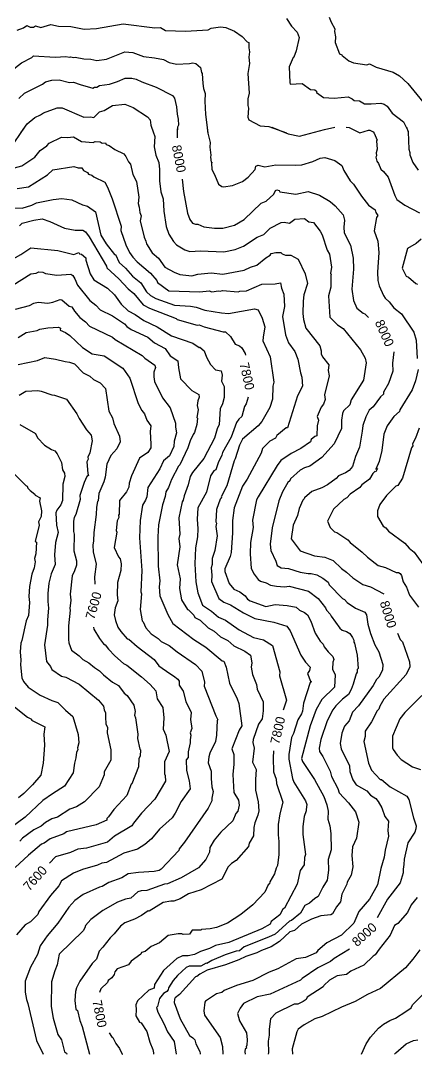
# Model space of a CAD drawing. Extents: x 9339 to 13216, y 3769 to 6935.
# Drawn here: x 11341 to 11665, y 3771 to 4616 of the extents above; entities that cross this region are included whole.
import ezdxf
from ezdxf.enums import TextEntityAlignment as Align

# ---------------------------------------------------------------- set-up
doc = ezdxf.new("R2010")
doc.units = 0
doc.header["$MEASUREMENT"] = 0
for name, color, linetype in [('DTM_SURFACE_CON', 9, 'Continuous'), ('DTM_SURFACE_ICON', 251, 'Continuous'), ('DTM_TEXT_ICON', 251, 'Continuous')]:
    doc.layers.add(name, color=color, linetype=linetype)
doc.styles.add('TMODELF', font='tmodelf')

msp = doc.modelspace()

# ---------------------------------------------------------------- linework, layer by layer
at = {"layer": 'DTM_SURFACE_CON', "linetype": 'Continuous', "flags": 128}
for points, elevation in [([(11558.68, 4617.54), (11562.66, 4611.2), (11567.3, 4606.29), (11569.03, 4601.81), (11566.51, 4590.91), (11564.64, 4585.94), (11564.05, 4585.6), (11560.73, 4577.88), (11561.29, 4565.21), (11561.74, 4563.64), (11571.53, 4564.42), (11578.23, 4559.33), (11581.88, 4559.17), (11583.2, 4558.04), (11583.24, 4556.83), (11588.98, 4552.78), (11597.61, 4552.17), (11608.99, 4553.46), (11612.41, 4551.83), (11613.91, 4550.5), (11618.23, 4550.21), (11622.31, 4547.8), (11627.73, 4547.61), (11635.66, 4548.23), (11638.59, 4547.45), (11640.88, 4545.65), (11644.94, 4540.02), (11654.35, 4532.83), (11658.06, 4525.42), (11658.14, 4523.97)], 2474.98), ([(11593.58, 4618.45), (11595.13, 4614.45), (11598.15, 4609.1), (11597.87, 4606.73), (11598.65, 4602.52), (11598.4, 4597.81), (11601.85, 4588.43), (11603.98, 4587.83), (11604.1, 4587.06), (11609.59, 4582.91), (11613.41, 4581.32), (11624.31, 4579.46), (11626.45, 4580.33), (11631.97, 4577.53), (11645.94, 4573.48), (11651, 4570.52), (11657.81, 4564.39), (11674.96, 4543.21)], 2487.17), ([(11338.29, 4607.84), (11343.6, 4609.81), (11346.31, 4611.82), (11348.94, 4610.4), (11351.83, 4610.23), (11353.33, 4611.45), (11357.81, 4610.01), (11365.99, 4612.49), (11372.35, 4611.19), (11382.26, 4610.88), (11393.28, 4608.75), (11403.41, 4609.14), (11425.12, 4612.96), (11450.87, 4609.72), (11455.47, 4610.05), (11459.79, 4607.52), (11476.13, 4607.13), (11494.56, 4608.18), (11496.96, 4609.46), (11504.66, 4610.49), (11509.14, 4610.04), (11516, 4607.06), (11522.27, 4602.61), (11526.39, 4598.37), (11527.87, 4597.84), (11527.83, 4593.39), (11528.45, 4590.08), (11527.71, 4585.77), (11528.45, 4580.52), (11526.93, 4572.34), (11528.01, 4556.34), (11526.91, 4551.88), (11526.94, 4546.2), (11527.61, 4544.04), (11526.9, 4536.85), (11527.87, 4534.45), (11537.21, 4529.8), (11544.21, 4529.24), (11558.5, 4523.97)], 2462.78), ([(11326.91, 4569.44), (11341.89, 4581.11), (11350.47, 4585.51), (11351.7, 4586.93), (11369.57, 4585.87), (11378.2, 4586.44), (11381.24, 4585.76), (11382.13, 4586.18), (11384.71, 4585.47), (11385.86, 4585.85), (11392.99, 4584.39), (11398.67, 4584.07), (11403.6, 4583.17), (11411.58, 4584.09), (11426.51, 4590.27), (11433.08, 4589.72), (11441.69, 4586.28), (11450.76, 4585.28), (11457.97, 4583.93), (11462.82, 4581.46), (11468.75, 4580.16), (11479.24, 4580.6), (11481.94, 4581.29), (11484.46, 4580.62), (11488.29, 4577.43), (11489.01, 4573.27), (11489.67, 4572.4), (11490.14, 4564.3), (11490.85, 4560.13), (11492.23, 4556.19), (11491.98, 4549.87), (11492.39, 4539.01), (11494.23, 4523.97)], 2450.59), ([(11341.39, 4523.97), (11346.63, 4531.28), (11352.95, 4536.61), (11357.39, 4538.6), (11359.85, 4540.26), (11371.06, 4544.28), (11375.16, 4544.43), (11392.84, 4536.8), (11398.29, 4537.04), (11401.12, 4536.39), (11405.73, 4540.99), (11409.58, 4542.18), (11416.44, 4546.37), (11426.38, 4547.38), (11433.32, 4544.64), (11445.11, 4537.13), (11447.03, 4534.59), (11447.66, 4530.29), (11449.94, 4523.97)], 2426.21), ([(11336.5, 4516.47), (11344.58, 4528.52)], 2426.21), ([(11448.16, 4528.52), (11450.94, 4520.87), (11450.33, 4512.48), (11451.84, 4505.76), (11454.16, 4499.83), (11454.86, 4493.98), (11454.83, 4484.63), (11455.76, 4475.73), (11457.65, 4470.11), (11458.36, 4459.93), (11460.25, 4447.5), (11462.45, 4441.17), (11466.14, 4435), (11468.7, 4432.44), (11475.44, 4428.28), (11479.72, 4427.05), (11488.26, 4427.39), (11507.32, 4426.72), (11516.59, 4428.43), (11523.55, 4431.22), (11534.51, 4438.64), (11539.99, 4440.85), (11545.36, 4446.01), (11554.35, 4450.65), (11556.64, 4450.82), (11561.01, 4449.99), (11565.33, 4453.47), (11573.36, 4453.78), (11576.9, 4451.26), (11580.68, 4450.7), (11586.13, 4443.52), (11587.69, 4440.42), (11591.88, 4427.9), (11593.67, 4424.83), (11595.35, 4414.15), (11594.69, 4409), (11595.28, 4408.23), (11594.74, 4407.48), (11594.73, 4397.7), (11593.07, 4390.66), (11593.95, 4373.18), (11600.19, 4366.84), (11604.93, 4363.87), (11619, 4346.55), (11622.81, 4339.67), (11623.75, 4335.94), (11621.54, 4321.7), (11611.51, 4305.77), (11610.41, 4301.64), (11605.27, 4296.66), (11604.44, 4294.44), (11603.69, 4288.96), (11603.57, 4282.19), (11597.72, 4269.55), (11587.55, 4258.41), (11577.57, 4251.47), (11573.21, 4250.16), (11569.82, 4248.15), (11561.91, 4241.01), (11561.25, 4239.42), (11559.69, 4237.95), (11555.24, 4230.41), (11552.33, 4222.94), (11547.02, 4200.99), (11545.37, 4187.73), (11545.75, 4182.43), (11549.83, 4173.74), (11551.02, 4170.06), (11554.13, 4168.37), (11560.16, 4167.69), (11569.91, 4164.77), (11576.29, 4163.56), (11578.75, 4163.62), (11583.31, 4162.5), (11588.32, 4159.78), (11592.69, 4156.56), (11593.58, 4154.46), (11604.33, 4143.14), (11605.97, 4142.29), (11608.2, 4139.92), (11615.1, 4135.31), (11622.71, 4132.09), (11623.95, 4129.77), (11624.99, 4122.16), (11627.24, 4114.52), (11630.74, 4105.28), (11634.04, 4099.58), (11637.49, 4089.27), (11637.05, 4084.72), (11634.17, 4078.9), (11632.08, 4077.11), (11629.53, 4071.96), (11617.37, 4055.42), (11612.69, 4050.27), (11609.83, 4043.09), (11606.02, 4038.94), (11603.78, 4033.08), (11602.44, 4024.62), (11603.44, 4020.35), (11610.06, 4006.34), (11610.4, 4001.63), (11612.91, 3994.81), (11615.64, 3990.74), (11624.41, 3985.83), (11627.4, 3982.45), (11631.64, 3979.8), (11633.68, 3977.2), (11636.43, 3972.16), (11639.07, 3965.01), (11641.98, 3961.22), (11641.45, 3953.58), (11642.12, 3948.86), (11639.17, 3937.48), (11638.57, 3931.71), (11635.74, 3922.41), (11633.02, 3908.99), (11626.5, 3897.49), (11617.69, 3887.38), (11613.57, 3877.69), (11603.6, 3867.96), (11591.59, 3861.76), (11584.18, 3855.45), (11582.83, 3853.58), (11574.09, 3849.71), (11566.62, 3848.61), (11551.61, 3840.48), (11544.47, 3837.68), (11530.97, 3830.87), (11517.64, 3826.71), (11507.67, 3822.65), (11505.82, 3820.94), (11501.32, 3819.87), (11492.53, 3813.92), (11491.98, 3813.03), (11491.06, 3806.02), (11491.6, 3802.55), (11504.47, 3784.25), (11506.32, 3776.89), (11506.47, 3770.51)], 2426.21), ([(11493.73, 4528.52), (11493.96, 4524.71), (11496.16, 4516.18), (11495.86, 4512.32), (11496.88, 4505.68), (11496.53, 4504.1), (11497.04, 4500.1), (11497.98, 4499.8), (11497.24, 4499.06), (11497.54, 4494.02), (11499.79, 4489.89), (11502.91, 4482.04), (11505.79, 4480.06), (11507.1, 4479.85), (11514.39, 4480.82), (11522.7, 4484.25), (11527.27, 4487.75), (11532.97, 4494.05), (11533.68, 4496.69), (11535.58, 4497.5), (11540.85, 4496.19), (11550, 4497.75), (11566.29, 4497.55), (11571.16, 4497.92), (11580.19, 4500.46), (11586.24, 4503.24), (11590, 4503.85), (11598.17, 4501.38), (11603.8, 4497.2), (11605.43, 4493.24), (11610.75, 4484.68), (11613.46, 4481.91), (11620, 4472.11), (11625.72, 4464.75), (11631.15, 4460.92), (11631.6, 4458.95), (11633.38, 4456.32), (11632.19, 4454.65), (11630.34, 4443.93), (11633.18, 4435.27), (11634.14, 4426.13), (11633.02, 4410.01), (11633.41, 4403.13), (11634.47, 4398.77), (11637.95, 4390.92), (11639.38, 4388.73), (11642.6, 4385.67), (11646.34, 4380.9), (11652.65, 4375.85), (11662.74, 4361.08), (11664.51, 4354.49), (11665.48, 4339.42)], 2450.59), ([(11546.63, 4528.52), (11560.01, 4523.18), (11569.31, 4521.29), (11589.81, 4526.79), (11598.18, 4528.52)], 2462.78), ([(11607.43, 4528.52), (11609.8, 4528.19), (11618.47, 4523.93), (11625.52, 4526.25), (11626.79, 4526.06), (11629.42, 4524.65), (11630.28, 4523.69), (11632.72, 4518.05), (11632.3, 4517.51), (11632.66, 4510.58), (11631.86, 4507.48), (11632.17, 4505.12), (11631.7, 4504.19), (11632.34, 4500.85), (11633.71, 4498.91), (11635.68, 4494.23), (11638.03, 4492.26), (11641.65, 4487.76), (11647.06, 4472.7), (11648.94, 4469.5), (11655.45, 4464.82), (11667.3, 4458.59)], 2462.78), ([(11656.73, 4528.52), (11658.18, 4524.65), (11658.53, 4510.49), (11659.37, 4507.75), (11659.32, 4506.09), (11661.8, 4499.67), (11666.15, 4493.53)], 2474.98), ([(11333.13, 4494.65), (11342.14, 4496.9), (11352.82, 4504.01), (11357.31, 4509.58), (11362.74, 4513.22), (11364.54, 4515.49), (11374.61, 4520.48), (11379.63, 4520.07), (11384.44, 4520.6), (11390.91, 4517), (11400.67, 4516.18), (11402.24, 4516.76), (11406.16, 4516.61), (11407.97, 4515.45), (11410.77, 4515.74), (11411.27, 4514.33), (11413.54, 4513.71), (11418.23, 4510.23), (11425.59, 4506.8), (11427.23, 4504.64), (11429.51, 4500.11), (11431.01, 4498.21), (11432.96, 4489.82), (11435.96, 4484.05), (11437.81, 4471.31), (11437.42, 4466.26), (11438.28, 4463.13), (11438.72, 4458.85), (11439.76, 4456.17), (11439.02, 4451.93), (11442.12, 4438.68), (11443.7, 4435.31), (11444.03, 4433.32), (11448.72, 4425.85), (11453.95, 4421.43), (11459.24, 4414.24), (11466.65, 4410.12), (11471.32, 4408.17), (11481.12, 4407.15), (11486.08, 4408.33), (11497.08, 4409.48), (11506.43, 4408.45), (11524.1, 4411.77), (11529.16, 4414.14), (11534.47, 4415.73), (11541.65, 4421.78), (11545.32, 4424.03), (11546.08, 4425.39), (11549.93, 4426.06), (11554.1, 4426), (11555.02, 4424.91), (11557.76, 4424.02), (11562.2, 4423.83), (11568.22, 4420.54), (11573.86, 4408.59), (11575.77, 4400.86), (11572.8, 4391.62), (11572.23, 4386.2), (11572.1, 4376.35), (11572.55, 4371.39), (11574.45, 4364.19), (11585.76, 4349.75), (11587.09, 4345.69), (11586.92, 4343.14), (11588.11, 4340.78), (11593.27, 4334.18), (11592.77, 4329.68), (11593.47, 4325.35), (11589.66, 4309.69), (11590.33, 4305.79), (11588.75, 4302.18), (11587.04, 4299.72), (11583.67, 4292.01), (11584.68, 4289.09), (11583.77, 4284.32), (11583.35, 4276.33), (11581.67, 4275.6), (11578.72, 4273.19), (11578.21, 4271.4), (11570.47, 4265.75), (11562.32, 4261.72), (11554.1, 4255.93), (11551.07, 4252.03), (11535.34, 4226.42), (11534.21, 4223.94), (11530.77, 4207.39), (11531.31, 4201.37), (11529.07, 4188.88), (11529.03, 4179.73), (11529.74, 4167.86), (11532.1, 4163.04), (11535.53, 4158.68), (11537.49, 4157.41), (11541.89, 4156.04), (11545.63, 4154.13), (11550.5, 4153.22), (11557.01, 4152.84), (11560.72, 4153.16), (11576.68, 4149.29), (11584.64, 4143.12), (11590.58, 4135.5), (11591.37, 4133.77), (11594.37, 4130.36), (11595, 4128.67), (11602.25, 4118.95), (11604.07, 4117.32), (11607.68, 4116.19), (11610.31, 4114.55), (11612.68, 4111.44), (11613.65, 4109.21), (11613.64, 4107.51), (11614.3, 4106.78), (11616.29, 4096.86), (11617.25, 4085.89), (11616.47, 4085.2), (11616.47, 4083.07), (11615.44, 4081.6), (11613.24, 4073.15), (11611.61, 4068.78), (11609.37, 4064.6), (11604.42, 4060.99), (11598.94, 4055.34), (11596.52, 4052.17), (11591.95, 4043.24), (11586.74, 4027.83), (11585.21, 4020.93), (11585.57, 4018.16), (11588.35, 4013.91), (11594.45, 4001.97), (11595.38, 3997.61), (11600.64, 3987.94), (11601.57, 3984.39), (11609.42, 3976.14), (11615.12, 3968.7), (11617.79, 3960.21), (11615.95, 3947.22), (11612.46, 3940.03), (11612.13, 3933.07), (11612.86, 3923.69), (11611.35, 3917.06), (11608.21, 3911.23), (11607.97, 3909.52), (11603.87, 3901.49), (11602.87, 3895.09), (11599.41, 3890.98), (11596.09, 3885.34), (11594.8, 3884.55), (11586.63, 3883.74), (11579.13, 3881.15), (11570.95, 3876.9), (11565.07, 3871.74), (11561.41, 3870.75), (11553.03, 3862.78), (11545.95, 3858.36), (11538.24, 3855.48), (11534.46, 3853.53), (11525.47, 3850.44), (11519.59, 3847.71), (11508.71, 3843.6), (11493.82, 3839.37), (11487.85, 3836.08), (11485.4, 3834.11), (11484.2, 3833.97), (11471.21, 3819.47), (11467.65, 3816.69), (11467.09, 3815.71), (11466.89, 3812.79), (11471.66, 3799.64), (11479.19, 3785.92), (11482.1, 3784.1), (11483.56, 3782.33), (11484.6, 3779), (11487.85, 3772.81), (11488.02, 3771.19), (11487.9, 3770.51)], 2414.02), ([(11338.41, 4478.33), (11347.81, 4479.71), (11363.28, 4489.48), (11367.59, 4493.78), (11384.65, 4496.41), (11388.19, 4495.3), (11391.36, 4495.47), (11392.61, 4493.04), (11395.86, 4491.42), (11396.75, 4490.23), (11399.55, 4489.38), (11401.06, 4488), (11410, 4483.64), (11412.23, 4479.61), (11415.96, 4469.99), (11423.46, 4447.59), (11423.07, 4444.04), (11427.26, 4432.51), (11430.13, 4426.18), (11432.94, 4422.18), (11436.47, 4418.38), (11447.5, 4409.21), (11452.63, 4403.34), (11453.22, 4401.61), (11462.34, 4394.65), (11487.72, 4394.03), (11495.4, 4394.73), (11497.66, 4393.82), (11502.92, 4394.69), (11504.43, 4394.55), (11506.32, 4395.09), (11519.06, 4393.92), (11520.35, 4394.44), (11525.79, 4394.87), (11538.47, 4400.26), (11549.44, 4400.38), (11553.63, 4401.2), (11554.56, 4396.91), (11556.36, 4392.11), (11556.86, 4382.04), (11555.23, 4373.69), (11557.93, 4358.7), (11560.12, 4352.27), (11565.56, 4345.04), (11567.99, 4338.97), (11569.99, 4327.73), (11571.12, 4324.24), (11571.83, 4316.69), (11567.51, 4308.82), (11559.42, 4282.8), (11558.27, 4282.84), (11550.84, 4276.5), (11549.54, 4274.28), (11545, 4271.92), (11538.94, 4265.95), (11537.77, 4262.13), (11526.35, 4240.74), (11522.61, 4235.03), (11515.91, 4217.35), (11514.53, 4207.02), (11514.48, 4196.84), (11513.29, 4180.85), (11512.56, 4177.55), (11508.1, 4167.48), (11508.23, 4165.26), (11511.81, 4155.41), (11515.66, 4150.93), (11520.59, 4148.55), (11524.89, 4145.33), (11526.72, 4142.76), (11529.01, 4141.34), (11541.82, 4136.8), (11549.43, 4138.31), (11559.21, 4137.5), (11566.59, 4135.99), (11569.12, 4133.58), (11573.29, 4131.71), (11575.84, 4129.85), (11578.4, 4124.54), (11582.03, 4114.87), (11586.2, 4108.27), (11588.66, 4105.81), (11589.5, 4103.8), (11592.56, 4099.61), (11596.5, 4095.73), (11597.43, 4093.46), (11596.55, 4091.13), (11596.36, 4085.3), (11598.46, 4080.69), (11597.91, 4070.81), (11587.47, 4060.55), (11582.83, 4052.56), (11577.94, 4039.04), (11570.87, 4012.33), (11571.71, 4009.83), (11581.4, 3995.23), (11589.05, 3981.28), (11591.55, 3974.42), (11592.57, 3969.23), (11592.37, 3962.78), (11593.92, 3957.33), (11594.96, 3951.15), (11595.12, 3937.68), (11592.58, 3929.71), (11593.08, 3921.01), (11591.95, 3912.84), (11588.43, 3907.21), (11584.53, 3899.56), (11581.74, 3897.93), (11577.46, 3894.23), (11573.58, 3892.32), (11570, 3885.93), (11562.67, 3879.85), (11561.2, 3879.45), (11549.45, 3868.77), (11544, 3866.17), (11523.97, 3858.46), (11520.07, 3855.21), (11517.45, 3854.77), (11508.59, 3851.88), (11497.69, 3847.28), (11493.57, 3844.83), (11492.84, 3845.04), (11488.55, 3842.72), (11478.97, 3842.56), (11476.61, 3841.38), (11469.64, 3835.01), (11465.99, 3830.93), (11462.02, 3824.8), (11461.82, 3823.22), (11460.79, 3821.99), (11458.12, 3820.2), (11454.71, 3816.25), (11453.02, 3809.55), (11452.32, 3808.66), (11453.51, 3805.02), (11458.46, 3795.65), (11461.2, 3788.77), (11466.7, 3780.91), (11468.44, 3770.51)], 2401.82), ([(11330.12, 4462.94), (11342.61, 4462.24), (11350.34, 4464.79), (11354.22, 4466.71), (11367.95, 4469.4), (11374.89, 4470.21), (11382.99, 4469.3), (11391.74, 4465.07), (11395.88, 4463.86), (11402.51, 4459.46), (11406.73, 4440.35), (11411.26, 4433.27), (11417.95, 4424.56), (11418.77, 4424.37), (11421.87, 4418.03), (11426.9, 4413.33), (11432.72, 4406.77), (11439.45, 4401.28), (11444.28, 4394.07), (11447.42, 4390.83), (11451.85, 4388.59), (11467, 4383.1), (11480.17, 4382.24), (11484.74, 4381.46), (11491.9, 4378.87), (11505.42, 4376.7), (11511.17, 4376.27), (11532.48, 4380.18), (11535.43, 4379.12), (11538.85, 4372.53), (11540.95, 4365.45), (11539.46, 4356.88), (11539.4, 4353.88), (11545.22, 4340.74), (11548.33, 4320.05), (11547.53, 4316.75), (11547.15, 4306.22), (11545.09, 4299.27), (11538.42, 4287.86), (11535.55, 4284.34), (11522.72, 4273.4), (11520.13, 4268.68), (11516.73, 4257.3), (11515.93, 4255.89), (11509.77, 4235.42), (11505.24, 4226.44), (11505.37, 4225.63), (11504.34, 4224.38), (11501.42, 4215.88), (11500.78, 4205.94), (11501.38, 4204.7), (11500.95, 4202.18), (11501.87, 4194.58), (11500.03, 4182.52), (11497.97, 4175.97), (11497.77, 4171.03), (11497.15, 4168.4), (11497.63, 4162.38), (11497.27, 4157.14), (11503.42, 4143.17), (11507.35, 4140.34), (11512.83, 4137.94), (11523.56, 4131.59), (11532.64, 4126.95), (11548.24, 4123.91), (11558.81, 4120.47), (11561.55, 4116.69), (11570.29, 4096.92), (11574.22, 4091.16), (11578.09, 4087.19), (11577.41, 4084.44), (11575.85, 4081.85), (11578.2, 4075.55), (11578.92, 4075.11), (11577.95, 4074.61), (11572.38, 4057.62), (11571.64, 4051.21), (11570.87, 4048.78), (11567.77, 4044.04), (11564.32, 4032.96), (11562.67, 4029.52), (11560.43, 4015.71), (11560.45, 4011.89), (11563.4, 3995.91), (11564.52, 3993.12), (11574.23, 3977.86), (11575.23, 3974.76), (11574.56, 3970.61), (11574.83, 3969.48), (11572.96, 3965.01), (11571.97, 3956.84), (11571.9, 3950.25), (11574.2, 3933.97), (11573.42, 3931.36), (11573.09, 3925.51), (11569.75, 3920.76), (11567.27, 3909.66), (11556.85, 3890.13), (11555.71, 3889.12), (11553.25, 3884.59), (11545.97, 3879.16), (11545.3, 3876.82), (11538.43, 3873.03), (11511.52, 3861.99), (11500.59, 3859.55), (11495.67, 3856.93), (11488.38, 3854.53), (11483.35, 3852.16), (11478.21, 3851.1), (11473.51, 3851.03), (11469.03, 3848.78), (11458.19, 3838.99), (11450.73, 3827.47), (11450.38, 3824.58), (11445.98, 3822.85), (11436.71, 3814.22), (11435.36, 3810.91), (11435.76, 3806.82), (11435.46, 3802.04), (11438.52, 3796.72), (11439.69, 3796.22), (11444.39, 3789.23), (11446.76, 3780.57), (11449.25, 3774.42), (11449.86, 3771.73), (11449.79, 3770.51)], 2389.63), ([(11335.06, 4420.91), (11341.41, 4424.36), (11349.7, 4429.88), (11371.62, 4427.63), (11384.84, 4424.58), (11388.71, 4426.14), (11389.38, 4425.02), (11390.94, 4424.68), (11394.65, 4421.78), (11394.48, 4419.78), (11398.03, 4408.74), (11400.97, 4403.77), (11412.19, 4396.89), (11418.02, 4391.46), (11423.38, 4383.84), (11429.22, 4378.54), (11434.81, 4375.53), (11441.94, 4370.49), (11453.01, 4365.34), (11464.69, 4357.94), (11482.12, 4352.06), (11487.21, 4348.51), (11487.63, 4348.73), (11491.38, 4345.68), (11493.34, 4340.59), (11496.48, 4334.54), (11500.54, 4330.21), (11505.23, 4329.42), (11505.97, 4325.91), (11505.53, 4320.93), (11507.77, 4316.55), (11507.7, 4307.46), (11506.36, 4302.24), (11504.34, 4298.27), (11503.63, 4285.57), (11501.97, 4281.88), (11499.68, 4274.23), (11491.12, 4257.72), (11481.74, 4246.23), (11479.91, 4242.85), (11478.19, 4236.19), (11474.84, 4227.23), (11474.05, 4223.57), (11473.27, 4222.27), (11470.63, 4209.2), (11471.35, 4195.86), (11470.54, 4192.13), (11471.43, 4185.41), (11469.25, 4170.6), (11471.77, 4159.33), (11471.24, 4151.27), (11472.7, 4142.06), (11477.8, 4134.21), (11478.5, 4133.99), (11482.83, 4129.49), (11483.8, 4127.63), (11487.94, 4125.6), (11494.61, 4119.22), (11499.52, 4116.58), (11504.57, 4111.85), (11510.57, 4108.84), (11515.57, 4104.56), (11524.53, 4100.22), (11529.15, 4097), (11530.2, 4090.67), (11529.83, 4087.05), (11530.85, 4081.03), (11534.05, 4072.96), (11534.74, 4069.08), (11539.53, 4058.61), (11539.59, 4051.45), (11538.73, 4044.71), (11535.78, 4040.4), (11531.42, 4027.95), (11531.14, 4025.54), (11532.09, 4020.88), (11530.86, 4009.45), (11533.82, 4003.39), (11533.25, 3995.09), (11533.38, 3986.61), (11535.32, 3977.03), (11535.96, 3969.72), (11535.3, 3966), (11532.82, 3959.8), (11531.94, 3955.98), (11531.65, 3949.18), (11528.17, 3943.18), (11527.52, 3940.32), (11517.42, 3929.11), (11513.54, 3926.43), (11510.84, 3923.82), (11505.87, 3913.59), (11488.8, 3905.02), (11478.37, 3901.79), (11471.74, 3897.57), (11466.41, 3895.76), (11464, 3895.81), (11457.8, 3894.53), (11446.3, 3887.66), (11445.61, 3887.78), (11440.05, 3884.04), (11434.3, 3880.91), (11426.42, 3877.95), (11423, 3875.23), (11417.86, 3869.1), (11414.33, 3865.72), (11408.59, 3858.03), (11405.38, 3854.74), (11403.28, 3848.22), (11399.63, 3844.81), (11389.53, 3830.31), (11386.99, 3824.9), (11386.15, 3822), (11385.57, 3814.52), (11386.44, 3807.41), (11387.81, 3806.26), (11389.59, 3798.29), (11391.58, 3793.34), (11397.67, 3770.51)], 2365.25), ([(11668.83, 4436.99), (11664.69, 4433.53), (11657.62, 4429.31), (11653.11, 4413.34), (11656.55, 4406.69), (11658.33, 4406), (11664.32, 4400.86), (11665.84, 4400.21)], 2462.78), ([(11334.99, 4399.33), (11349.56, 4408.73), (11354.01, 4409.26), (11356.21, 4410.37), (11359.38, 4410.14), (11361.48, 4408.91), (11370.94, 4407.65), (11382.37, 4408.4), (11383.87, 4407.21), (11385.62, 4404.66), (11387.82, 4399.3), (11397.95, 4386.73), (11402.77, 4383.1), (11406.17, 4379.31), (11416.39, 4374.23), (11426.07, 4367.79), (11428, 4365.62), (11431.73, 4363.26), (11445.25, 4356.88), (11450.72, 4352.12), (11459.47, 4347.64), (11463.51, 4341.62), (11469.74, 4337.54), (11470.19, 4331.7), (11471.92, 4322.94), (11481.18, 4313.25), (11486.97, 4309.89), (11487.28, 4307.81), (11486.08, 4304.79), (11485.45, 4300.94), (11486.31, 4297.43), (11485.41, 4291.31), (11485.85, 4290.68), (11485.36, 4285.52), (11483.52, 4278.89), (11482.32, 4277.42), (11479.76, 4272.19), (11477.9, 4266.5), (11471.54, 4252.4), (11470.35, 4251.41), (11464.67, 4240.44), (11462.27, 4234.07), (11459.89, 4230.35), (11459.48, 4226.48), (11457.11, 4219.77), (11454.08, 4203.44), (11453.38, 4193.66), (11453.68, 4169.7), (11455.09, 4157.76), (11454.54, 4152.7), (11455.09, 4145.51), (11461.48, 4130.16), (11465.74, 4122.87), (11482.99, 4109.81), (11492.62, 4103.49), (11505.92, 4092.37), (11507.35, 4091.95), (11509.18, 4087.03), (11511.91, 4073.93), (11518.4, 4061.17), (11519.6, 4057.32), (11522.03, 4039.2), (11519.8, 4035.49), (11513.99, 4020.31), (11515.64, 4015.66), (11515.57, 4007.73), (11514.81, 3999.35), (11515.55, 3984.46), (11519.33, 3978.27), (11519.91, 3974.15), (11518.87, 3969.2), (11517.33, 3967.41), (11514.71, 3961.44), (11505.06, 3952.07), (11499.52, 3945.49), (11496.06, 3939.5), (11495.67, 3935.9), (11492.76, 3929.77), (11486.67, 3923.1), (11472.47, 3914.71), (11461.35, 3909.87), (11458.79, 3909.51), (11444.41, 3904.55), (11439.88, 3904.25), (11437.16, 3903.39), (11431.31, 3898.18), (11426.88, 3897.29), (11420.53, 3894.93), (11408.41, 3888.04), (11398.78, 3880.7), (11394.18, 3875.73), (11393.82, 3873.89), (11392.31, 3871.53), (11372.72, 3852.36), (11371.14, 3843.68), (11369.19, 3838.84), (11366.62, 3829.89), (11366.17, 3809.6), (11367.94, 3800.06), (11371.72, 3786.78), (11374.69, 3782.28), (11377.22, 3772.63), (11378.64, 3771.39), (11378.99, 3770.51)], 2353.06), ([(11337, 4379.81), (11348.54, 4382.76), (11351.97, 4384.57), (11355.52, 4385.38), (11363.49, 4384.69), (11367.48, 4385.48), (11373.71, 4387.68), (11374.91, 4387.41), (11381.03, 4382.12), (11383.16, 4381.59), (11385.37, 4378.09), (11389.74, 4372.92), (11394.18, 4369.55), (11397.66, 4366), (11416.41, 4356.86), (11418.58, 4354.85), (11440.65, 4341.92), (11442.78, 4339.82), (11450.91, 4334.08), (11451.48, 4332.03), (11450.13, 4328.23), (11450.05, 4324.52), (11450.71, 4320.77), (11457.29, 4307.32), (11463.6, 4298.97), (11467.89, 4286.64), (11467.8, 4283.42), (11468.73, 4278.61), (11466.68, 4271.79), (11466.57, 4267.59), (11462.99, 4259.86), (11458.07, 4255.75), (11455.07, 4249.31), (11445.2, 4233.87), (11444.39, 4226.31), (11443.43, 4223.72), (11441.01, 4219.62), (11439.04, 4206.9), (11438.52, 4192.81), (11440.26, 4166), (11439.61, 4148.65), (11439.98, 4146.95), (11439.04, 4134.21), (11440.64, 4124.87), (11441.53, 4124.06), (11443.7, 4119.25), (11448.04, 4114.38), (11453.81, 4110.46), (11456.15, 4107.98), (11462.75, 4104.75), (11469.34, 4099.48), (11484.27, 4089.2), (11489.48, 4083.83), (11491.62, 4074.9), (11491.25, 4071.55), (11500.76, 4047.19), (11502.37, 4044.12), (11501.84, 4043.75), (11501.27, 4031.35), (11500.49, 4026.26), (11495.89, 4016.68), (11495.06, 4013.83), (11494.63, 4008.97), (11497.14, 4001.98), (11496.91, 3996.02), (11497.68, 3989.14), (11498.59, 3985.38), (11497.62, 3979.96), (11497.7, 3977.87), (11494.6, 3971.68), (11475.14, 3943.92), (11470.88, 3938.49), (11470.6, 3937.1), (11456.18, 3921.84), (11454.58, 3920.92), (11450.42, 3919.88), (11437.59, 3919.29), (11429.15, 3918.22), (11424.08, 3914.74), (11413.26, 3910.9), (11407.82, 3907.79), (11405.73, 3907.23), (11392.48, 3901.07), (11385.44, 3896.36), (11380.53, 3890.86), (11371.64, 3877.67), (11363, 3867.28), (11357.18, 3859.23), (11355.1, 3852.17), (11349.45, 3841.71), (11345.02, 3830.39), (11344.86, 3821.22), (11345.95, 3815.27), (11347.07, 3812.11), (11354.1, 3781.86), (11359.79, 3770.51)], 2340.86), ([(11339.13, 4356.71), (11345.82, 4360.82), (11354.85, 4362.37), (11356.87, 4363.35), (11363.58, 4364.52), (11372.32, 4365.07), (11373.85, 4364.24), (11373.61, 4362.5), (11377.83, 4360.7), (11381.43, 4358.29), (11391.83, 4348.4), (11399.74, 4343.12), (11409.5, 4341.65), (11424.88, 4331.6), (11430.61, 4323.47), (11437.32, 4302.57), (11440.22, 4297.05), (11442.57, 4294.3), (11444.47, 4288.95), (11447.62, 4284.28), (11447.03, 4279.68), (11447.79, 4269.45), (11447.58, 4266.28), (11445.27, 4262.56), (11438.42, 4257.98), (11431.83, 4243.39), (11429.95, 4237.48), (11429.7, 4234.19), (11427.87, 4230.5), (11422.19, 4223.31), (11421.76, 4212.06), (11421.36, 4211.3), (11421.53, 4209.55), (11420.14, 4206.84), (11419.48, 4198.83), (11420.03, 4197.49), (11417.83, 4184.93), (11421.18, 4177.27), (11422.72, 4175.61), (11423.56, 4171.63), (11423.2, 4165.98), (11420.38, 4156.39), (11420.09, 4146.15), (11420.64, 4141.27), (11418.65, 4135.5), (11417.69, 4129.91), (11418.7, 4125.22), (11420.82, 4119.78), (11423.09, 4116.29), (11428.36, 4110.16), (11429.76, 4109.95), (11436.41, 4103.83), (11450.44, 4093.22), (11454.19, 4088.17), (11463.22, 4081.75), (11466.36, 4080.03), (11469.7, 4077.23), (11470.99, 4075.53), (11470.97, 4072.33), (11474.12, 4067.54), (11476.3, 4058.87), (11480.56, 4050.08), (11480.2, 4044.35), (11481.27, 4036.78), (11479.97, 4033.31), (11480.29, 4031.56), (11479.77, 4027.57), (11479.98, 4025.21), (11478.32, 4017.82), (11478.31, 4013.3), (11476.7, 4011.34), (11476.77, 4002.51), (11478.96, 3994.26), (11479.73, 3987.55), (11472.63, 3977.32), (11467.48, 3967.61), (11465.01, 3963.95), (11454.76, 3954.56), (11448.12, 3946.75), (11442.8, 3942.15), (11436.69, 3938.24), (11425.51, 3935.07), (11411.57, 3927.3), (11407.57, 3926.7), (11404.12, 3925.16), (11391.75, 3921.58), (11384.5, 3918.75), (11374.59, 3912.36), (11372.5, 3908.22), (11365.75, 3900.27), (11356.11, 3887.32), (11355.27, 3884.84), (11349.43, 3878.77), (11344.91, 3876.29), (11337.84, 3868.29)], 2328.67), ([(11666.32, 4330.53), (11664.12, 4321.17), (11661.26, 4313.81), (11651.27, 4297.49), (11650.88, 4296.12), (11646.41, 4292.13), (11640.94, 4284.52), (11638.13, 4277.63), (11636.62, 4264.15), (11634.43, 4255.09), (11631.6, 4249.03), (11632.99, 4249.39), (11631.71, 4246.79), (11630.76, 4246.92), (11629.07, 4245.4), (11626.38, 4240.7), (11620.29, 4236.25), (11618.52, 4234.06), (11610.57, 4228.48), (11607.91, 4225.53), (11605.61, 4224.19), (11597.04, 4216.38), (11592.07, 4206.34), (11594.28, 4201.26), (11597.92, 4197.81), (11599.67, 4197.17), (11608.77, 4191.24), (11610.66, 4188.96), (11620.41, 4181.18), (11624.72, 4177.05), (11633.46, 4170.11), (11639.53, 4168.6), (11648.17, 4164.43), (11650.31, 4164.39), (11651.43, 4163.64), (11652.55, 4161.99), (11653.88, 4156.81), (11656.79, 4152.36), (11659.11, 4146.05), (11666.49, 4136.13)], 2450.59), ([(11339.96, 4309.43), (11345.55, 4312.76), (11355.33, 4313.25), (11357.98, 4312.85), (11366.71, 4309.71), (11369.08, 4309.57), (11378.87, 4306.32), (11387.29, 4294.3), (11389, 4290.29), (11395.22, 4281.07), (11398.83, 4276.87), (11399.74, 4272.13), (11397.85, 4262.3), (11396.17, 4258.86), (11396.39, 4257.24), (11395.39, 4254.83), (11396.11, 4245.36), (11396.86, 4243.65), (11395.44, 4242.97), (11393.17, 4238.01), (11389.68, 4227.44), (11389.94, 4224.28), (11386.36, 4211.78), (11385.02, 4209.57), (11384.41, 4206.46), (11384.44, 4197.88), (11384.9, 4195.72), (11384.84, 4182.3), (11386.86, 4174.12), (11386.95, 4170.34), (11385.41, 4165.89), (11383.32, 4161.71), (11381.68, 4146.67), (11382.17, 4141.81), (11381.35, 4134.95), (11381.84, 4133.64), (11380.39, 4120.75), (11380.34, 4109.6), (11380.78, 4106.99), (11382.93, 4100.92), (11388.99, 4096.36), (11392.24, 4093.24), (11397.13, 4090.55), (11401.54, 4086.82), (11405.82, 4083.98), (11408.89, 4080.76), (11416.48, 4074.9), (11421.39, 4072.04), (11426.03, 4065.91), (11428.3, 4063.99), (11433.77, 4056.07), (11434.76, 4050.72), (11434.43, 4047.75), (11435.2, 4045.75), (11436.97, 4032.36), (11436.84, 4028.61), (11438.72, 4019.98), (11439.28, 4019.5), (11438.94, 4014.28), (11437.98, 4012.27), (11437.56, 4005.46), (11432.1, 3991.74), (11431.51, 3991.29), (11428.04, 3982.26), (11417.52, 3970.59), (11413.22, 3964.71), (11411.78, 3963.46), (11411.67, 3961.89), (11403.07, 3958.04), (11378.74, 3952.36), (11376.51, 3950.77), (11365.48, 3946.83), (11360.42, 3943.23), (11358.29, 3942.26), (11347.66, 3933.36), (11336.91, 3923.32)], 2304.29), ([(11340.65, 4285.43), (11353.51, 4278.06), (11355.08, 4274.49), (11360.88, 4268.46), (11366.57, 4264.95), (11369.11, 4264.06), (11371.26, 4261.39), (11374.54, 4254.38), (11375.62, 4248.37), (11377.03, 4245.67), (11377.42, 4242.89), (11375.68, 4236.65), (11375.35, 4223.34), (11374.21, 4219.8), (11370.86, 4215.55), (11369.93, 4213.16), (11370.62, 4203.12), (11371.84, 4197.2), (11369.74, 4189.02), (11368.87, 4178.87), (11369.53, 4170.94), (11366.12, 4163.28), (11364.19, 4155.82), (11363.41, 4147.39), (11363.46, 4140.63), (11364.06, 4135.28), (11363.1, 4125.69), (11363.3, 4121.32), (11360.89, 4105.31), (11362.44, 4091.62), (11365.64, 4087.67), (11366.72, 4085.16), (11374.79, 4079.84), (11378.22, 4078.99), (11388.98, 4073.2), (11404.8, 4060.16), (11408.9, 4055.06), (11409.51, 4052.12), (11410.7, 4049.84), (11410.51, 4046.45), (11411.04, 4040.4), (11412.32, 4037.96), (11412.13, 4033.36), (11415.13, 4019.51), (11415.02, 4011.07), (11409.43, 4001.61), (11409.49, 3998.94), (11405.51, 3989.25), (11393.52, 3976.87), (11387.04, 3972.77), (11381.6, 3970.9), (11371.43, 3964.37), (11366.9, 3963.11), (11361.57, 3960.06), (11358.04, 3957.12), (11352.17, 3953.96), (11342.81, 3947.14), (11340.47, 3944.83)], 2292.1), ([(11667, 4282.44), (11664.16, 4274.25), (11661.62, 4269.56), (11661.82, 4268.13), (11660.7, 4266.51), (11653.56, 4241.64), (11649.62, 4235.72), (11648.13, 4235), (11640.41, 4227.3), (11634.89, 4220.17), (11633.12, 4214.98), (11633.12, 4210.28), (11637.76, 4202.48), (11639.88, 4200.96), (11642.06, 4198.38), (11655.23, 4188.42), (11658.98, 4184.26), (11662.9, 4181.07), (11673.61, 4166.45)], 2462.78), ([(11333.61, 4247.54), (11345.4, 4235.62), (11346.55, 4234.93), (11347.24, 4233.35), (11348.93, 4231.47), (11352.86, 4228.53), (11353.16, 4227.69), (11357.13, 4225.58), (11356.81, 4222.68), (11358.3, 4214.77), (11357.93, 4210.16), (11355.94, 4205.96), (11356.36, 4203.12), (11353.09, 4189.78), (11354.2, 4189.35), (11353.56, 4179.6), (11352.62, 4175.84), (11353.05, 4173.17), (11352.35, 4168.2), (11350.48, 4163.19), (11348.53, 4152.91), (11347.98, 4144.9), (11348.49, 4139.97), (11347.59, 4129.4), (11345.71, 4124.89), (11342.3, 4108.83), (11341.46, 4106.59), (11340.8, 4099.7), (11341.32, 4092.87), (11341.04, 4089.03), (11342.37, 4078.32), (11343.62, 4075.39), (11347.3, 4070.81), (11357.21, 4064.27), (11366.77, 4059.8), (11371.6, 4058.16), (11377.97, 4051.77), (11384, 4046.85), (11388.39, 4032.11), (11388.89, 4025.18), (11387.85, 4021.02), (11387.92, 4019.38), (11386.95, 4017.46), (11386.49, 4013.04), (11385.32, 4008.63), (11384.16, 4000.75), (11377.08, 3989.63), (11367.18, 3983.52), (11359.28, 3977.99), (11344.97, 3964.42), (11333.41, 3955.84)], 2279.9), ([(11329.49, 4060), (11346.94, 4046.13), (11350.27, 4044.6), (11350.26, 4043.79), (11361.03, 4038.31), (11360.21, 4032.37), (11360.69, 4023.32), (11359.64, 4008.54), (11357.68, 3998.8), (11350.87, 3990.88), (11343.85, 3983.78), (11339.56, 3980.2)], 2267.71), ([(11669.21, 4064.01), (11655.25, 4049.99), (11651.24, 4044.95), (11645.27, 4030.54), (11645.31, 4021.16), (11645.77, 4019.66), (11649.2, 4015), (11652.38, 4011.68), (11661.66, 4005.67), (11668.17, 4003.48)], 2450.59), ([(11665.37, 3898.62), (11660.62, 3892.67), (11657.61, 3886.59), (11649.55, 3877.55), (11646.79, 3875.72), (11643.27, 3867.88), (11634.41, 3856.58), (11631.21, 3851.8), (11629.59, 3850.86), (11621.74, 3843.49), (11611.19, 3838.49), (11607.75, 3835.86), (11600.08, 3834.77), (11593.75, 3831.06), (11589.04, 3826.72), (11588.64, 3825.63), (11575.61, 3817.21), (11574.56, 3815.38), (11572.32, 3813.6), (11567.79, 3811.4), (11564.78, 3811.65), (11549.83, 3804.07), (11545.64, 3799.55), (11544.51, 3790.99), (11544.53, 3786.18), (11543.57, 3781.23), (11543.85, 3771.99), (11543.65, 3770.51)], 2450.59), ([(11667.62, 3856.01), (11661.97, 3848.22), (11655.85, 3841.19), (11635.4, 3824.23), (11624.83, 3819.33), (11614.63, 3813.69), (11603.68, 3809.03), (11587.74, 3801.4), (11581.84, 3799.44), (11573.02, 3794.64), (11568.27, 3791.12), (11567.03, 3788.86), (11563.32, 3775.02), (11563.55, 3770.51)], 2462.78), ([(11619.94, 3770.51), (11623.67, 3779.21), (11627.37, 3784.63), (11633.94, 3791.77), (11637.95, 3795.18), (11643.12, 3798.24), (11647.65, 3800.08), (11656.19, 3805.39), (11660.5, 3808.65), (11661.61, 3810.99), (11671.42, 3820.68)], 2462.78), ([(11646.88, 3770.51), (11648.02, 3771.8), (11656.52, 3779.11), (11662.35, 3781.69), (11666.1, 3782.3)], 2450.59)]:
    msp.add_lwpolyline(points, dxfattribs=dict(at, elevation=elevation))
at = {"layer": 'DTM_SURFACE_ICON', "linetype": 'Continuous', "flags": 128}
for points, elevation in [([(11339.78, 4552.03), (11344.52, 4556.5), (11359.03, 4563.68), (11361.62, 4565.68), (11366.89, 4567.1), (11372.81, 4567.3), (11381.12, 4565.12), (11384.55, 4565.46), (11389.98, 4563.42), (11400.17, 4560.52), (11401.67, 4561.22), (11403.68, 4561.22), (11405.69, 4562.6), (11413.96, 4563.68), (11420.46, 4565.86), (11426.69, 4568.6), (11432.16, 4568.73), (11435.81, 4567.93), (11440.37, 4565.53), (11451.93, 4561.23), (11465.3, 4554.51), (11467.12, 4552.37), (11468.82, 4545.24), (11469.23, 4539.32), (11470.17, 4535.12), (11470.29, 4530.25), (11469.49, 4528.59), (11469.22, 4523.97)], 2438.4), ([(11469.59, 4528.52), (11469.11, 4526.01), (11469.16, 4519.87)], 2438.4), ([(11473.19, 4485.97), (11474.28, 4476.11), (11477.77, 4458.24), (11479.52, 4453.16), (11481.83, 4450.21), (11484.31, 4449.31), (11486.26, 4449.19), (11490.91, 4447.17), (11499.82, 4445.98), (11506.68, 4445.96), (11516.17, 4448.35), (11523.9, 4452.98), (11538, 4466.39), (11542.09, 4468.21), (11548.2, 4473.88), (11549.5, 4476.72), (11550.81, 4477.45), (11552.63, 4476.75), (11553.23, 4475.64), (11566.15, 4473.8), (11576.28, 4476.08), (11585.51, 4472.98), (11594.38, 4467.91), (11598.45, 4464.24), (11604.96, 4456.98), (11605.92, 4452.45), (11605.36, 4446.87), (11605.83, 4442.24), (11610.85, 4432.21), (11613.1, 4421.38), (11613.27, 4412.49), (11612.05, 4396.24), (11613.31, 4386.82), (11616.2, 4380.64), (11621.2, 4376.39), (11622.66, 4375.88), (11625.73, 4373.05)], 2438.4), ([(11340.43, 4447.82), (11342.4, 4450.1), (11352.01, 4452.63), (11358.75, 4453.53), (11365.09, 4451.48), (11377.11, 4446.02), (11385.76, 4444.49), (11392.19, 4444.43), (11394.35, 4443.11), (11397.37, 4438.95), (11411.38, 4415.04), (11411.8, 4413.49), (11421.64, 4404.69), (11429.12, 4396.47), (11433.72, 4392.57), (11441.32, 4383.41), (11446.56, 4380.48), (11468.33, 4372.22), (11469.16, 4371.26), (11485.49, 4366.78), (11487.22, 4366.98), (11491.37, 4365.38), (11506.89, 4361.2), (11508.85, 4361.23), (11512.93, 4357.37), (11516.74, 4351.05), (11520.22, 4349.72), (11522, 4348.06), (11524.78, 4343.55), (11525.14, 4342.15)], 2377.44), ([(11646.27, 4344.95), (11645.35, 4335.57), (11645.64, 4329.18), (11642.02, 4319.13), (11637.99, 4312.04), (11637.85, 4310.38), (11635.5, 4308.19), (11629.49, 4299.99), (11626.29, 4297.13), (11623.36, 4291.79), (11620.9, 4284.67), (11620.54, 4279.94), (11618.24, 4266.97), (11614.95, 4259.36), (11612.63, 4251.08), (11609.97, 4248), (11606.83, 4245.83), (11601.17, 4243.61), (11599.2, 4241.25), (11592.14, 4236.26), (11587.52, 4233.71), (11579.22, 4230.59), (11573.39, 4225.63), (11573.18, 4224.75), (11572.08, 4223.66), (11568.86, 4216.82), (11567.52, 4211.01), (11564.11, 4203.19), (11562.39, 4192.12), (11569.9, 4182.24), (11581.63, 4178.07), (11590.03, 4177.11), (11596.69, 4174.38), (11603.45, 4167.62), (11607.56, 4164.72), (11612.74, 4160.05), (11621.13, 4154.71), (11627.23, 4152.71), (11638.32, 4147.01)], 2438.4), ([(11339.32, 4334.43), (11355.15, 4337.79), (11361.12, 4340.13), (11369.85, 4338.82), (11377.54, 4336.89), (11381.34, 4336.55), (11385.36, 4334.96), (11392.44, 4327.81), (11397.77, 4324.89), (11400.81, 4322.29), (11406.21, 4319.41), (11410.65, 4314.89), (11413.35, 4296.43), (11416.32, 4291), (11417.41, 4286.22), (11422.1, 4276.03), (11422.52, 4271.43), (11419.88, 4265.48), (11414.88, 4260.17), (11411.72, 4252.96), (11410.27, 4242.43), (11409.29, 4238.54), (11405.17, 4228.98), (11404.67, 4223.15), (11404.12, 4222.52), (11403.31, 4217.95), (11403.11, 4211.77), (11401.17, 4197.15), (11400.96, 4190.35), (11400.36, 4186.86), (11400.67, 4181.27), (11403.02, 4171.29), (11401.69, 4160.94), (11401.87, 4154.87)], 2316.48), ([(11527.22, 4307.75), (11525.65, 4302.37), (11524.4, 4300.19), (11521.97, 4291.94), (11519.59, 4289.82), (11517.83, 4287.01), (11513.46, 4275.04), (11506.33, 4262.46), (11505.83, 4260.27), (11502.75, 4254.19), (11500.76, 4248.44), (11499.14, 4247.54), (11496.55, 4243.52), (11493.24, 4230.24), (11486.15, 4217.22), (11485.49, 4208.1), (11486.22, 4200.1), (11485.96, 4193.66), (11484.13, 4184.57), (11483.59, 4171.45), (11484.37, 4156.83), (11486, 4147.9), (11489.97, 4137.81), (11497.28, 4132.8), (11503.15, 4127.91), (11508.88, 4125.61), (11519.9, 4117.67), (11531.52, 4111.29), (11539.94, 4109.39), (11547.1, 4104.77), (11553.07, 4083.36), (11552.9, 4079.9), (11558.53, 4060.02), (11555.94, 4051.82)], 2377.44), ([(11400.82, 4119.76), (11401.06, 4118.18), (11405.74, 4110.38), (11409.11, 4106.09), (11410.48, 4105.2), (11413, 4101.74), (11418.19, 4096.29), (11425.43, 4089.93), (11428.04, 4088.64), (11440.02, 4079.25), (11447.2, 4072.84), (11451.82, 4067.61), (11452.8, 4061.14), (11457.48, 4054.06), (11458.33, 4045.57), (11457.81, 4036.43), (11459.96, 4031.36), (11462.58, 4018.04), (11458.92, 4009.68), (11458.79, 3999.83), (11459.55, 3998.58), (11459.58, 3993.98), (11450.96, 3979), (11439.98, 3967.81), (11433.42, 3959.52), (11432.13, 3957.25), (11417.96, 3948.89), (11412.27, 3944), (11395.02, 3939.1), (11387.92, 3938.24), (11381.96, 3935.59), (11369.86, 3931.85), (11364.83, 3926.8)], 2316.48), ([(11649.37, 4114.81), (11651.58, 4109.82), (11653.58, 4107.9), (11659.17, 4091.31), (11659.45, 4087.21), (11656.52, 4081.2), (11638.19, 4060.86), (11634.99, 4055.28), (11634.15, 4052.63), (11632.83, 4051.39), (11628, 4042.48), (11623, 4034.8), (11622.88, 4030.26), (11621.87, 4026.39), (11625.7, 4008.57), (11628.04, 4002.95), (11635.16, 3995.32), (11636.29, 3995.31), (11643.31, 3989.13), (11656.87, 3981.48), (11658.67, 3978.79), (11662.42, 3963.84), (11664.51, 3957.41), (11664.38, 3954.98), (11663.51, 3952.08), (11657.8, 3943.55), (11654.89, 3930.06), (11654.67, 3925.59), (11653.93, 3922.02), (11653.93, 3918.77), (11651.62, 3910.6), (11641.32, 3897.27), (11632.74, 3882.21)], 2438.4), ([(11548.03, 4018.71), (11547.7, 4013.02), (11548.08, 4001.51), (11550.16, 3995.59), (11550.54, 3991.83), (11555.7, 3976.75), (11553.2, 3967.07), (11551.88, 3958.53), (11551.83, 3949.85), (11552.33, 3944.49), (11552.27, 3934.02), (11551.29, 3924.77), (11550.23, 3922.75), (11548.85, 3918), (11545.03, 3911.61), (11544.79, 3910.01), (11543.52, 3909.04), (11540.95, 3903.2), (11531.08, 3892.76), (11521.34, 3884.71), (11510.39, 3877.69), (11501.33, 3874.29), (11496.16, 3873.14), (11489.17, 3872.68), (11488.58, 3872.06), (11481.38, 3872.05), (11479.28, 3868.68), (11474.26, 3868.44), (11473.02, 3868.98), (11470.11, 3869.15), (11461.99, 3867.71), (11454.68, 3861.68), (11448.02, 3858.68), (11442.97, 3854.6), (11439.99, 3853.68), (11439.56, 3852.36), (11431.64, 3846.71), (11429.4, 3843.6), (11420.31, 3840.31), (11418.19, 3837.91), (11417.6, 3835.75), (11415.94, 3833.08), (11412.87, 3830.75), (11412.14, 3829.11), (11406.9, 3823.96), (11405.64, 3821.09)], 2377.44), ([(11610.13, 3856.45), (11597.59, 3848.99), (11594.71, 3846.29), (11584.28, 3841.18), (11571.44, 3832.63), (11570.05, 3831.13), (11545.28, 3819.83), (11534.59, 3817.45), (11523.46, 3812), (11520.61, 3808.15), (11518.61, 3804), (11520.18, 3797.93), (11526.01, 3788.04), (11526.58, 3782.26), (11526.19, 3778), (11525.61, 3776.67), (11525.92, 3775.46), (11524.94, 3775.04), (11524.6, 3772.67), (11524.69, 3770.51)], 2438.4), ([(11413.63, 3787.98), (11415.54, 3784.96), (11416.71, 3784.23), (11419.13, 3779.47), (11421.96, 3775.38), (11424.38, 3770.64), (11424.59, 3770.51)], 2377.44)]:
    msp.add_lwpolyline(points, dxfattribs=dict(at, elevation=elevation))

# ---------------------------------------------------------------- texts
at = {"layer": 'DTM_TEXT_ICON', "linetype": 'Continuous', "style": 'TMODELF'}
for s, rotation, p in [('8000', 281.02726, (11470.7, 4502.83, 2438.4)), ('8000', 294.05029, (11638.75, 4360.22, 2438.4)), ('7800', 282.57809, (11526.4, 4325, 2377.44)), ('7600', 73.96036, (11400.89, 4137.45, 2316.48)), ('8000', 287.22002, (11641.77, 4130.26, 2438.4)), ('7800', 77.03981, (11551.46, 4035.38, 2377.44)), ('7600', 47.87915, (11353.09, 3914.48, 2316.48)), ('8000', 41.9024, (11622.22, 3868.46, 2438.4)), ('7800', 281.60756, (11405.87, 3803.76, 2377.44))]:
    msp.add_text(s, height=7.62, rotation=rotation, dxfattribs=at).set_placement(p, align=Align.MIDDLE_CENTER)

doc.saveas('drawing.dxf')
